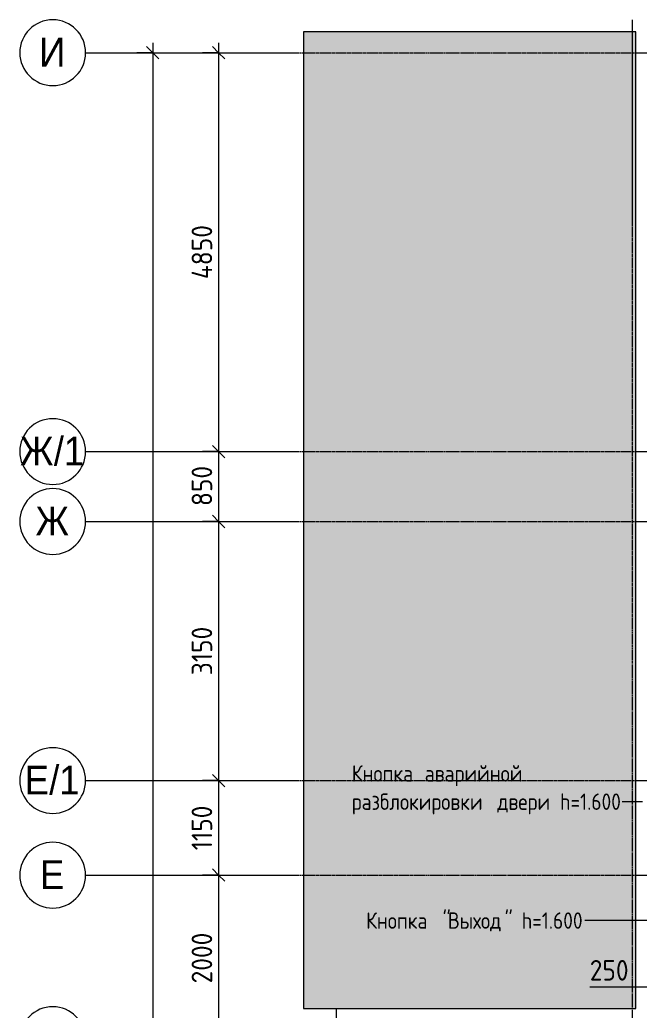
# Model space of a CAD drawing. Header units: millimetres. Extents: x 1311 to 195818, y -8553 to 29000.
# Drawn here: x 5707 to 13237, y 15358 to 27400 of the extents above; entities that cross this region are included whole.
import ezdxf

# ---------------------------------------------------------------- set-up
doc = ezdxf.new("R2010")
doc.units = ezdxf.units.MM
doc.linetypes.add('Осевая', pattern=[31.75, 6.35, -4.7625, 15.875, -4.7625])
for name, color, linetype, lineweight in [('A-ANNO-DIMS', 7, 'Continuous', 9), ('A-ANNO-DIMS-100', 7, 'Continuous', 9), ('A-DETL', 7, 'Continuous', 9), ('Оси', 7, 'Continuous', 9), ('Оси-1', 7, 'Continuous', 20), ('Оси-2', 7, 'Осевая', 9)]:
    doc.layers.add(name, color=color, linetype=linetype, lineweight=lineweight)
doc.layers.add('A-DETL-GENF-1', color=7, linetype='Continuous', lineweight=9, true_color=0xeeeeee)
doc.layers.add('G-ANNO-TEXT-1', color=7, linetype='Continuous', lineweight=9, true_color=0x3c3c3c)
doc.styles.add('Arial', font='arial.ttf', dxfattribs={"width": 0.9, "height": 350})
doc.styles.add('GOST Common_2', font='GOST_Common.ttf', dxfattribs={"width": 0.9, "height": 200})
doc.styles.add('ISOCPEUR', font='isocpeur.ttf', dxfattribs={"width": 0.9, "height": 250})
doc.dimstyles.new('ISO-2_5_0_9К_БОЛЬШОЙ', dxfattribs={"dimscale": 304.8, "dimtxt": 248.995294, "dimasz": 0.492126, "dimexe": 0.393701, "dimexo": 0.984252, "dimgap": 0, "dimtad": 1, "dimdec": 0, "dimrnd": 10, "dimzin": 0, "dimdsep": 46, "dimtxsty": 'ISOCPEUR', "dimblk1": 'OBLIQUE', "dimblk2": 'OBLIQUE', "dimsah": 1, "dimcen": 0.09, "dimdle": 0.393701, "dimazin": 0, "dimtfac": 1, "dimtdec": 4, "dimtix": 1, "dimtmove": 0, "dimatfit": 3, "dimfxl": 1, "dimtvp": 1, "dimtolj": 1, "dimtzin": 0, "dimarcsym": 2})
doc.dimstyles.new('ISO-2_5_0_9К_БОЛЬШОЙ_1', dxfattribs={"dimscale": 304.8, "dimtxt": 248.995294, "dimasz": 0.492126, "dimexe": 0.393701, "dimexo": 0.984252, "dimgap": 0, "dimtad": 1, "dimdec": 0, "dimrnd": 10, "dimzin": 0, "dimdsep": 46, "dimtxsty": 'ISOCPEUR', "dimblk1": 'OBLIQUE', "dimblk2": 'OBLIQUE', "dimsah": 1, "dimcen": 0.09, "dimdle": 0.393701, "dimazin": 0, "dimtfac": 1, "dimtdec": 4, "dimtix": 1, "dimtmove": 1, "dimatfit": 3, "dimfxl": 1, "dimtvp": 1, "dimtolj": 1, "dimtzin": 0, "dimarcsym": 2})

# ---------------------------------------------------------------- blocks, each defined once
blk = doc.blocks.new('Ось сетки - D8-29747960-Сводный план потолков 1 этажа в осях 1-12')
at = {"layer": 'Оси-1'}
for start, end in [(360, 180), (180, 360)]:
    blk.add_arc((0, 0), 4, start, end, dxfattribs=at)
blk = doc.blocks.new('DIMBLOCK12-Сводный план потолков 1 этажа в осях 1-12')
at = {"layer": 'A-ANNO-DIMS-100'}
for p, q in [((8123, 27120), (8123, 22150)), ((7929, 27000), (8243, 27000)), ((8123, 27000), (7929, 27000)), ((7929, 22150), (8243, 22150)), ((8123, 22150), (7929, 22150))]:
    blk.add_line(p, q, dxfattribs=at)
at = {"layer": 'A-ANNO-DIMS-100', "lineweight": 20}
for p, q in [((8123, 27000), (8048, 27075)), ((8123, 27000), (8198, 26925)), ((8123, 22150), (8048, 22225)), ((8123, 22150), (8198, 22075))]:
    blk.add_line(p, q, dxfattribs=at)
at = {"layer": 'A-ANNO-DIMS-100', "color": 0, "insert": (7796, 24247), "char_height": 250, "width": 787.21, "attachment_point": 1, "rotation": 90, "line_spacing_factor": 1.149209, "style": 'ISOCPEUR'}
blk.add_mtext('4850', dxfattribs=at)
blk = doc.blocks.new('_Oblique')
at = {"color": 0, "linetype": 'ByBlock', "lineweight": -2}
blk.add_line((-0.5, -0.5), (0.5, 0.5), dxfattribs=at)
blk = doc.blocks.new('DIMBLOCK13-Сводный план потолков 1 этажа в осях 1-12')
at = {"layer": 'A-ANNO-DIMS-100', "lineweight": 20}
for p, q in [((8123, 22150), (8048, 22225)), ((8123, 22150), (8198, 22075)), ((8123, 21300), (8048, 21375)), ((8123, 21300), (8198, 21225))]:
    blk.add_line(p, q, dxfattribs=at)
at = {"layer": 'A-ANNO-DIMS-100'}
for p, q in [((7929, 22150), (8243, 22150)), ((8123, 22150), (7929, 22150)), ((8123, 22150), (8123, 21300)), ((7929, 21300), (8243, 21300)), ((8123, 21300), (7929, 21300))]:
    blk.add_line(p, q, dxfattribs=at)
at = {"layer": 'A-ANNO-DIMS-100', "color": 0, "insert": (7796, 21488), "char_height": 250, "width": 568.86, "attachment_point": 1, "rotation": 90, "line_spacing_factor": 1.149209, "style": 'ISOCPEUR'}
blk.add_mtext('850', dxfattribs=at)
blk = doc.blocks.new('DIMBLOCK14-Сводный план потолков 1 этажа в осях 1-12')
at = {"layer": 'A-ANNO-DIMS-100', "lineweight": 20}
for p, q in [((8123, 21300), (8048, 21375)), ((8123, 21300), (8198, 21225)), ((8123, 18150), (8048, 18225)), ((8123, 18150), (8198, 18075))]:
    blk.add_line(p, q, dxfattribs=at)
at = {"layer": 'A-ANNO-DIMS-100'}
for p, q in [((7929, 21300), (8243, 21300)), ((8123, 21300), (7929, 21300)), ((8123, 21300), (8123, 18150)), ((7929, 18150), (8243, 18150)), ((8123, 18150), (7929, 18150))]:
    blk.add_line(p, q, dxfattribs=at)
at = {"layer": 'A-ANNO-DIMS-100', "color": 0, "insert": (7796, 19431), "char_height": 250, "width": 706.76, "attachment_point": 1, "rotation": 90, "line_spacing_factor": 1.149209, "style": 'ISOCPEUR'}
blk.add_mtext('3150', dxfattribs=at)
blk = doc.blocks.new('DIMBLOCK15-Сводный план потолков 1 этажа в осях 1-12')
at = {"layer": 'A-ANNO-DIMS-100', "lineweight": 20}
for p, q in [((8123, 18150), (8048, 18225)), ((8123, 18150), (8198, 18075)), ((8123, 17000), (8048, 17075)), ((8123, 17000), (8198, 16925))]:
    blk.add_line(p, q, dxfattribs=at)
at = {"layer": 'A-ANNO-DIMS-100'}
for p, q in [((7929, 18150), (8243, 18150)), ((8123, 18150), (7929, 18150)), ((8123, 18150), (8123, 17000)), ((7929, 17000), (8243, 17000)), ((8123, 17000), (7929, 17000))]:
    blk.add_line(p, q, dxfattribs=at)
at = {"layer": 'A-ANNO-DIMS-100', "color": 0, "insert": (7796, 17302), "char_height": 250, "width": 655.05, "attachment_point": 1, "rotation": 90, "line_spacing_factor": 1.149209, "style": 'ISOCPEUR'}
blk.add_mtext('1150', dxfattribs=at)
blk = doc.blocks.new('DIMBLOCK16-Сводный план потолков 1 этажа в осях 1-12')
at = {"layer": 'A-ANNO-DIMS-100'}
for p, q in [((7929, 17000), (8243, 17000)), ((8123, 17000), (7929, 17000)), ((8123, 17000), (8123, 15000)), ((8526, 15000), (8003, 15000)), ((8123, 15000), (8526, 15000))]:
    blk.add_line(p, q, dxfattribs=at)
at = {"layer": 'A-ANNO-DIMS-100', "lineweight": 20}
for p, q in [((8123, 17000), (8048, 17075)), ((8123, 17000), (8198, 16925)), ((8123, 15000), (8048, 15075)), ((8123, 15000), (8198, 14925))]:
    blk.add_line(p, q, dxfattribs=at)
at = {"layer": 'A-ANNO-DIMS-100', "color": 0, "insert": (7796, 15684), "char_height": 250, "width": 758.48, "attachment_point": 1, "rotation": 90, "line_spacing_factor": 1.149209, "style": 'ISOCPEUR'}
blk.add_mtext('2000', dxfattribs=at)
blk = doc.blocks.new('DIMBLOCK24-Сводный план потолков 1 этажа в осях 1-12')
at = {"layer": 'A-ANNO-DIMS-100'}
for p, q in [((7323, 27120), (7323, -120)), ((7129, 27000), (7443, 27000)), ((7323, 27000), (7129, 27000)), ((7129, 0), (7443, 0)), ((7323, 0), (7129, 0))]:
    blk.add_line(p, q, dxfattribs=at)
at = {"layer": 'A-ANNO-DIMS-100', "lineweight": 20}
for p, q in [((7323, 27000), (7248, 27075)), ((7323, 27000), (7398, 26925)), ((7323, 0), (7248, 75)), ((7323, 0), (7398, -75))]:
    blk.add_line(p, q, dxfattribs=at)
at = {"layer": 'A-ANNO-DIMS-100', "color": 0, "insert": (6996, 13105), "char_height": 250, "width": 948.1, "attachment_point": 1, "rotation": 90, "line_spacing_factor": 1.149209, "style": 'ISOCPEUR'}
blk.add_mtext('27000', dxfattribs=at)
blk = doc.blocks.new('DIMBLOCK34-Сводный план потолков 1 этажа в осях 1-12')
at = {"layer": 'A-ANNO-DIMS-100'}
for p, q in [((13756, 15870), (13756, 15522)), ((13756, 15642), (13756, 15870)), ((13506, 15448), (13506, 15762)), ((12636, 15642), (13210, 15642)), ((13210, 15642), (13631, 15642)), ((13386, 15642), (13756, 15642)), ((13506, 15642), (13506, 15448))]:
    blk.add_line(p, q, dxfattribs=at)
at = {"layer": 'A-ANNO-DIMS-100', "lineweight": 20}
for p, q in [((13506, 15642), (13581, 15717)), ((13756, 15642), (13831, 15717)), ((13506, 15642), (13431, 15567)), ((13756, 15642), (13681, 15567))]:
    blk.add_line(p, q, dxfattribs=at)
at = {"layer": 'A-ANNO-DIMS-100', "color": 0, "insert": (12636, 15968), "char_height": 250, "width": 568.86, "attachment_point": 1, "line_spacing_factor": 1.149209, "style": 'ISOCPEUR'}
blk.add_mtext('250', dxfattribs=at)

msp = doc.modelspace()

# ---------------------------------------------------------------- hatches: boundary and pattern name
at = {"layer": 'A-DETL-GENF-1'}
msp.add_hatch(color=256, dxfattribs=at).paths.add_polyline_path([(9155.8, 15380), (13194.9, 15380), (13194.9, 27252), (9155.8, 27252), (9155.8, 15570.1)])

# ---------------------------------------------------------------- linework, layer by layer
at = {"layer": 'A-DETL'}
for p, q in [((13194.9, 27252), (9155.8, 27252)), ((9155.8, 27252), (9155.8, 15380)), ((13194.9, 15380), (13194.9, 27252)), ((9155.8, 15380), (13194.9, 15380))]:
    msp.add_line(p, q, dxfattribs=at)
at = {"layer": 'G-ANNO-TEXT-1'}
for p, q in [((13278.4, 17893.2), (13028.7, 17893.2)), ((12845.4, 16447.6), (12573.9, 16447.6)), ((13683.5, 16447.6), (12845.4, 16447.6))]:
    msp.add_line(p, q, dxfattribs=at)
at = {"layer": 'Оси'}
for p, q in [((13155.8, 24898.1), (13155.8, 27398.1)), ((6507.3, 27000), (9007.3, 27000)), ((6507.3, 22150), (9007.3, 22150)), ((6507.3, 21300), (9007.3, 21300)), ((6507.3, 18150), (9007.3, 18150)), ((6507.3, 17000), (9007.3, 17000)), ((9555.8, 12880), (9555.8, 15380))]:
    msp.add_line(p, q, dxfattribs=at)
at = {"layer": 'Оси-2'}
for p, q in [((9007.3, 27000), (40805.8, 27000)), ((13155.8, 593.7), (13155.8, 24898.1)), ((9007.3, 22150), (45435.8, 22150)), ((9007.3, 21300), (45435.8, 21300)), ((9007.3, 18150), (45435.8, 18150)), ((9007.3, 17000), (45435.8, 17000))]:
    msp.add_line(p, q, dxfattribs=at)

# ---------------------------------------------------------------- block references
at = {"layer": 'Оси-1', "xscale": 99.99999999999993, "yscale": 99.99999999999993, "zscale": 99.99999999999993, "rotation": 269.9999999999994}
for p in [(6107.3, 27000), (6107.3, 22150), (6107.3, 21300), (6107.3, 18150), (6107.3, 17000), (6107.3, 15000)]:
    msp.add_blockref('Ось сетки - D8-29747960-Сводный план потолков 1 этажа в осях 1-12', p, dxfattribs=at)

# ---------------------------------------------------------------- texts
at = {"layer": 'G-ANNO-TEXT-1', "char_height": 200, "attachment_point": 1, "style": 'GOST Common_2'}
for s, insert, width in [('Кнопка', (9742.6, 18337.1), 995.696), ('\\fGOST Common|b0|i0|c204|p34|;\\W.9; ', (10564.1, 18337.1), 79.367), ('аварийной', (10629.6, 18337.1), 1471.898), ('\\fGOST Common|b0|i0|c204|p34|;\\W.9; ', (11844, 18337.1), 79.367), ('разблокировки', (9742.6, 17993.2), 2063.544), ('\\fGOST Common|b0|i0|c204|p34|;\\W.9; ', (11445.2, 17993.2), 79.367), (' h=1.600', (12165.5, 17993.2), 1046.202), ('двери', (11510.6, 17993.2), 793.671), ('Кнопка', (9916.8, 16547.6), 995.696), (' "', (10738.3, 16547.6), 209.24), ('Выход', (10911, 16547.6), 836.962), ('" h=1.600', (11601.5, 16547.6), 1176.076)]:
    msp.add_mtext(s, dxfattribs=dict(at, insert=insert, width=width))
at = {"layer": 'Оси', "char_height": 350, "attachment_point": 1, "style": 'Arial'}
for s, insert, width in [('\\fArial|b0|i0|c204|p34|;\\W.9;И', (5942.8, 27181), 389.62), ('\\fArial|b0|i0|c204|p34|;\\W.9;Ж', (5710.6, 22331), 497.848), ('/1', (6121.4, 22331), 454.557), ('\\fArial|b0|i0|c204|p34|;\\W.9;Ж', (5898.3, 21481), 497.848), ('\\fArial|b0|i0|c204|p34|;\\W.9;Е', (5767.3, 18331), 360.759), ('/1', (6065, 18331), 454.557), ('\\fArial|b0|i0|c204|p34|;\\W.9;Е', (5954.5, 17181), 360.759)]:
    msp.add_mtext(s, dxfattribs=dict(at, insert=insert, width=width))

# ---------------------------------------------------------------- dimensions: what is measured, and where the dimension line sits
at = {"layer": 'A-ANNO-DIMS'}
for base, p1, p2, override, picture, middle in [((7323, 0), (7429.1, 27000), (7429.1, 0), {"dimpost": '<>', "dimfxl": 26999.999823}, 'DIMBLOCK24-Сводный план потолков 1 этажа в осях 1-12', (7198, 13500)), ((8123, 22150), (8229.1, 27000), (8229.1, 22150), {"dimpost": '<>', "dimfxl": 4849.999753}, 'DIMBLOCK12-Сводный план потолков 1 этажа в осях 1-12', (7998, 24575)), ((8123, 21300), (8229.1, 22150), (8229.1, 21300), {"dimpost": '<>', "dimfxl": 850}, 'DIMBLOCK13-Сводный план потолков 1 этажа в осях 1-12', (7998, 21725)), ((8123, 18150), (8229.1, 21300), (8229.1, 18150), {"dimpost": '<>', "dimfxl": 3150}, 'DIMBLOCK14-Сводный план потолков 1 этажа в осях 1-12', (7998, 19725)), ((8123, 17000), (8229.1, 18150), (8229.1, 17000), {"dimpost": '<>', "dimfxl": 1150}, 'DIMBLOCK15-Сводный план потолков 1 этажа в осях 1-12', (7998, 17575)), ((8123, 15000), (8229.1, 17000), (8825.6, 15000), {"dimpost": '<>', "dimfxl": 2087.070502}, 'DIMBLOCK16-Сводный план потолков 1 этажа в осях 1-12', (7998, 16000))]:
    dim = msp.add_linear_dim(base=base, p1=p1, p2=p2, angle=90, dimstyle='ISO-2_5_0_9К_БОЛЬШОЙ', override=override, dxfattribs=at)
    dim.commit()
    dim.dimension.update_dxf_attribs({"geometry": picture, "text_midpoint": middle})
dim = msp.add_linear_dim(base=(13755.8, 15641.5), p1=(13505.8, 15747.6), p2=(13755.8, 15570.5), dimstyle='ISO-2_5_0_9К_БОЛЬШОЙ_1', override={"dimpost": '<>', "dimfxl": 306.379935}, dxfattribs=at)
dim.commit()
dim.dimension.update_dxf_attribs({"geometry": 'DIMBLOCK34-Сводный план потолков 1 этажа в осях 1-12', "text_midpoint": (12920.7, 15801.5), "dimtype": 160})

doc.saveas('drawing.dxf')
